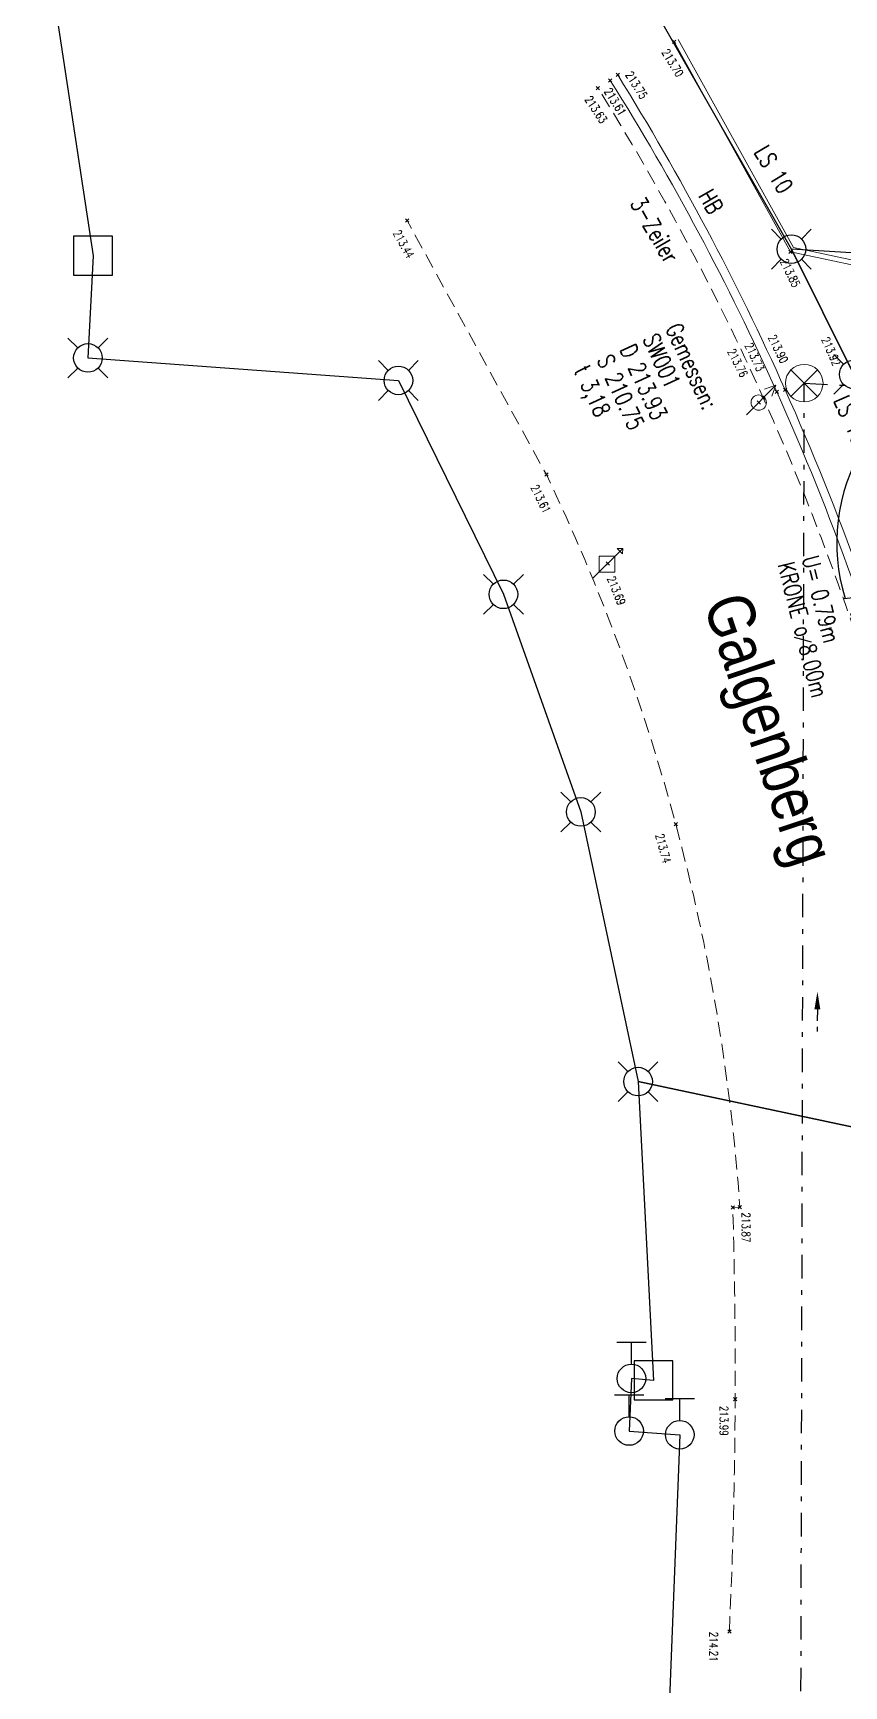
# Model space of a CAD drawing. Header units: metres. Extents: x 582129 to 582251, y 5501635 to 5501949.
# Drawn here: x 582158.69 to 582175.98, y 5501872.01 to 5501907.26 of the extents above; entities that cross this region are included whole.
import ezdxf
from ezdxf.enums import TextEntityAlignment as Align

# ---------------------------------------------------------------- set-up
doc = ezdxf.new("R2010")
doc.units = ezdxf.units.M
doc.header["$PDSIZE"] = 2.5
for name, pattern in [('1', [0]), ('STRICHPUNKT', [1, 0.5, -0.25, 0, -0.25]), ('VERDECKTX2', [19.05, 12.7, -6.35])]:
    doc.linetypes.add(name, pattern=pattern)
doc.layers.get('0').update_dxf_attribs({"linetype": 'BYLAYER'})
for name, color, linetype, lineweight in [('0_Rahmen+Schriftfeld+Legende', 7, 'CONTINUOUS', 18), ('1_Punkte', 7, '1', 13), ('1_Punkthöhe', 7, 'CONTINUOUS', 13), ('2_Baum+Hecken+Wald', 83, 'CONTINUOUS', 25), ('2_Bord', 1, 'CONTINUOUS', 15), ('2_Fahrbahnrand', 1, 'VERDECKTX2', 18), ('2_Leistenstein_Rabatte', 1, 'CONTINUOUS', 9), ('2_Symbole', 4, 'CONTINUOUS', 9), ('2_Texte', 1, 'CONTINUOUS', 15), ('3_Kanal-Info_MW', 220, 'STRICHPUNKT', 25), ('DFK_Grenze', 252, 'CONTINUOUS', 30)]:
    doc.layers.add(name, color=color, linetype=linetype, lineweight=lineweight)
doc.styles.add('0', font='arial.ttf')
doc.styles.add('flurstuecksnummer', font='ARIALN.TTF')
doc.styles.add('simplex', font='simplex.shx', dxfattribs={"width": 0.75})

# ---------------------------------------------------------------- blocks, each defined once
blk = doc.blocks.new('99')
at = {"color": 0}
blk.add_point((0, 0), dxfattribs=at)
at = {"color": 0, "style": '0', "flags": 1}
for tag, p in [('Punktname', (1, 0)), ('Objektart-Code', (1, -0.416)), ('Höhe', (1, -0.208))]:
    blk.add_attdef(tag, p, '', height=0.16, dxfattribs=at)
blk = doc.blocks.new('Punktmarkierung mit Kreuz')
at = {"color": 0, "linetype": '1', "ltscale": 0.1, "flags": 128}
for points in [[(-0.355, 0.355), (0.355, -0.355)], [(0.355, 0.355), (-0.355, -0.355)]]:
    blk.add_lwpolyline(points, dxfattribs=at)
at = {"color": 0}
blk.add_blockref('99', (0, 0), dxfattribs=at)
at = {"color": 0, "style": '0', "flags": 1}
for tag, p in [('Punktname', (1, 0)), ('Objektart-Code', (1, -0.416)), ('Höhe', (1, -0.208))]:
    blk.add_attdef(tag, p, '', height=0.16, dxfattribs=at)
blk = doc.blocks.new('SCHACHT')
for p, q in [((0.283, 0.283), (-0.283, -0.283)), ((-0.283, 0.283), (0.283, -0.283))]:
    blk.add_line(p, q)
blk.add_circle((0, 0), 0.4)
blk = doc.blocks.new('GSCHI')
for p, q in [((0.322, 0.322), (-0.322, -0.322)), ((0.155, 0.155), (-0.182, 0.155)), ((-0.182, 0.155), (-0.182, -0.182)), ((0.155, -0.182), (0.155, 0.155)), ((0.199, 0.32), (0.322, 0.322)), ((0.319, 0.202), (0.199, 0.32)), ((0.322, 0.322), (0.319, 0.202)), ((-0.182, -0.182), (0.155, -0.182))]:
    blk.add_line(p, q)
blk = doc.blocks.new('WS')
at = {"layer": '0_Rahmen+Schriftfeld+Legende', "color": 4, "lineweight": 9}
for p, q in [((-0.312, -0.319), (0.312, 0.319)), ((0.312, 0.319), (0.073, 0.233)), ((0.312, 0.319), (0.23, 0.079))]:
    blk.add_line(p, q, dxfattribs=at)
blk.add_ellipse((-0.052, -0.054), major_axis=(-0.116, 0.116), ratio=1, start_param=3.926991, end_param=10.210176, dxfattribs=at)
blk = doc.blocks.new('BAUM')
for p, q in [((-0.0895, 0.353), (-0.0878, 0.4929)), ((-0.1258, 0.4843), (-0.0895, 0.353)), ((0.2853, 0.4065), (0.1869, 0.2891)), ((0.1869, 0.2891), (0.3112, 0.3858)), ((-0.3227, 0.1785), (-0.4108, 0.2839)), ((-0.4281, 0.258), (-0.3227, 0.1785)), ((0.4943, 0.0731), (0.344, 0.0369)), ((0.344, 0.0369), (0.4943, 0.0455)), ((-0.3002, -0.129), (-0.4799, -0.148)), ((-0.4626, -0.1877), (-0.3002, -0.129)), ((-0.1655, -0.2948), (-0.2916, -0.4053)), ((-0.2692, -0.4243), (-0.1655, -0.2948)), ((0.2456, -0.4381), (0.1834, -0.3241)), ((0.1834, -0.3241), (0.211, -0.4502))]:
    blk.add_line(p, q)
for start, end in [(54.937, 100.0984), (104.5607, 145.3531), (8.4172, 51.1063), (148.9248, 197.1351), (299.2714, 5.26), (202.0825, 234.2675), (237.6131, 295.1142)]:
    blk.add_arc((0, 0), 0.5, start, end)
blk = doc.blocks.new('ABM_1400')
for p, q in [((-0.431, 0.431), (-0.85, 0.85)), ((0.85, 0.85), (0.431, 0.431)), ((-0.431, -0.431), (-0.85, -0.85)), ((0.85, -0.85), (0.431, -0.431))]:
    blk.add_line(p, q)
blk.add_circle((0, 0), 0.61)
blk = doc.blocks.new('ABM_1110')
blk.add_lwpolyline([(-0.83, -0.83), (0.83, -0.83), (0.83, 0.83), (-0.83, 0.83), (-0.83, -0.83)])
blk = doc.blocks.new('ABM_1300')
for p, q in [((0.625, 1.528), (-0.625, 1.528)), ((0, 0.609), (0, 1.528))]:
    blk.add_line(p, q)
blk.add_circle((0, 0), 0.609)
blk = doc.blocks.new('Ripfeil')
blk.add_line((-0.75, 0), (-1.75, 0))
blk.add_solid([(-0.75, 0.125), (-0.75, -0.125), (0, 0)])

msp = doc.modelspace()

# ---------------------------------------------------------------- linework, layer by layer
at = {"layer": '2_Baum+Hecken+Wald'}
msp.add_line((582174.9207, 5501894.3781, 426.634), (582175.283, 5501894.2772, 426.634), dxfattribs=at)
at = {"layer": '2_Bord', "ltscale": 0.025}
for points in [[(582178.878, 5501872.866), (582178.959, 5501875.895), (582178.971, 5501876.101, 0.0341199), (582178.94, 5501882.627, 0.0473278), (582177.432, 5501891.543, 0.0392469), (582174.547, 5501899.609, 0.0344713), (582170.999, 5501906.247)], [(582179.031, 5501872.859), (582179.098, 5501874.883), (582179.146, 5501876.112, 0.0349452), (582179.135, 5501882.646, 0.0486055), (582177.611, 5501891.595, 0.0383721), (582174.728, 5501899.647, 0.0341224), (582171.156, 5501906.364)]]:
    msp.add_lwpolyline(points, format="xyb", dxfattribs=at)
at = {"layer": '2_Fahrbahnrand', "ltscale": 0.025, "flags": 128}
for points in [[(582178.56, 5501872.865), (582178.646, 5501876.116, 0.0347725), (582178.635, 5501882.596, 0.047907), (582177.153, 5501891.39, 0.0392775), (582174.26, 5501899.48, 0.0342156), (582170.734, 5501906.085)], [(582173.537, 5501873.176, 0.0103412), (582173.661, 5501878.126, 0.0085402), (582173.609, 5501882.215), (582173.761, 5501882.221, 0.0481707), (582172.393, 5501890.392, 0.0461926), (582169.635, 5501897.844), (582166.665, 5501903.26)]]:
    msp.add_lwpolyline(points, format="xyb", dxfattribs=at)
at = {"layer": '2_Leistenstein_Rabatte'}
for points in [[(582172.361, 5501907.069), (582174.841, 5501902.596), (582177.049, 5501902.125)], [(582172.4485, 5501907.1175), (582174.9064, 5501902.6843), (582177.0699, 5501902.2228)]]:
    msp.add_lwpolyline(points, dxfattribs=at)
at = {"layer": '3_Kanal-Info_MW', "elevation": 215.538}
msp.add_lwpolyline([(582175.007, 5501848.804), (582175.134, 5501899.792), (582195.322, 5501898.722), (582206.416, 5501886.181)], dxfattribs=at)
at = {"layer": 'DFK_Grenze'}
for points in [[(582158.69, 5501910.94), (582159.97, 5501902.51), (582159.86, 5501900.33), (582166.48, 5501899.85), (582168.72, 5501895.29), (582170.37, 5501890.65), (582171.59, 5501884.9), (582180.56, 5501883), (582180.13, 5501886.6), (582179.37, 5501890.56), (582178.29, 5501894.41), (582177.31, 5501897.23), (582176.19, 5501899.98), (582174.86, 5501902.65), (582171.84, 5501907.94)], [(582174.86, 5501902.65), (582176.19, 5501899.98), (582183.75, 5501899.94), (582189.62, 5501898.79), (582194.13, 5501896.44), (582205.29, 5501885.91), (582209.67, 5501882.02), (582222.46, 5501877.03), (582232.5, 5501872.77), (582236.52, 5501865.55), (582238.88, 5501860.56), (582241.24, 5501849.89), (582244.46, 5501845.03), (582245.79, 5501843.67)], [(582250.26, 5501843.22), (582248.6, 5501847.19), (582245.34, 5501849.33), (582241.3, 5501863.55), (582234.36, 5501876.02), (582228.76, 5501876.9), (582223.4, 5501879.17), (582210.76, 5501884.24), (582206.89, 5501887.53), (582195.5, 5501898.08), (582190.45, 5501900.93), (582183.79, 5501902.1), (582174.86, 5501902.65)], [(582178.35, 5501839.85), (582178.19, 5501845.41), (582179.15, 5501875.2), (582180.68, 5501875.03), (582180.56, 5501883), (582171.59, 5501884.9), (582171.92, 5501878.53), (582171.45, 5501878.57), (582171.4, 5501877.45), (582172.48, 5501877.37), (582171.77, 5501859.2), (582171.48, 5501852.05), (582171.22, 5501845.24), (582171.27, 5501839.43)]]:
    msp.add_lwpolyline(points, dxfattribs=at)

# ---------------------------------------------------------------- block references
at = {"layer": '1_Punkte', "xscale": 0.1, "yscale": 0.1, "zscale": 0.1, "rotation": 270.0000900492119}
for p in [(582172.361, 5501907.069, 213.7), (582170.734, 5501906.085, 213.628), (582170.999, 5501906.247, 213.608), (582171.156, 5501906.364, 213.755), (582166.665, 5501903.26, 213.441), (582174.841, 5501902.596, 213.846), (582175.134, 5501899.792, 213.93), (582174.163, 5501899.379, 213.755), (582174.26, 5501899.48, 213.758), (582174.547, 5501899.609, 213.734), (582174.728, 5501899.647, 213.904), (582169.635, 5501897.844, 213.614), (582170.943, 5501895.948, 213.694), (582172.393, 5501890.392, 213.739), (582173.609, 5501882.215, 213.856), (582173.761, 5501882.221, 213.871), (582173.661, 5501878.126, 213.991), (582173.537, 5501873.176, 214.208)]:
    msp.add_blockref('Punktmarkierung mit Kreuz', p, dxfattribs=at)
at = {"layer": '2_Baum+Hecken+Wald', "xscale": 8, "yscale": 8, "zscale": 8}
msp.add_blockref('BAUM', (582179.827, 5501896.381, 213.317), dxfattribs=at)
at = {"layer": '2_Symbole'}
for name, p in [('SCHACHT', (582175.134, 5501899.792, 213.93)), ('WS', (582174.2155, 5501899.4327, 213.755)), ('GSCHI', (582170.943, 5501895.948, 213.694))]:
    msp.add_blockref(name, p, dxfattribs=at)
at = {"layer": '3_Kanal-Info_MW', "xscale": 0.5, "yscale": 0.5, "zscale": 0.5, "rotation": 89.74261548263354}
msp.add_blockref('Ripfeil', (582175.4154, 5501886.8191), dxfattribs=at)
at = {"layer": 'DFK_Grenze', "xscale": 0.5, "yscale": 0.5, "zscale": 0.5}
for name, p in [('ABM_1400', (582174.86, 5501902.65)), ('ABM_1110', (582159.97, 5501902.51)), ('ABM_1400', (582159.86, 5501900.33)), ('ABM_1400', (582166.48, 5501899.85)), ('ABM_1400', (582176.19, 5501899.98)), ('ABM_1400', (582168.72, 5501895.29)), ('ABM_1400', (582170.37, 5501890.65)), ('ABM_1400', (582171.59, 5501884.9)), ('ABM_1300', (582171.45, 5501878.57)), ('ABM_1110', (582171.92, 5501878.53)), ('ABM_1300', (582171.4, 5501877.45)), ('ABM_1300', (582172.48, 5501877.37))]:
    msp.add_blockref(name, p, dxfattribs=at)

# ---------------------------------------------------------------- texts
at = {"layer": '1_Punkthöhe', "style": 'simplex', "width": 0.75}
for s, rotation, p in [('213.70', 300.84135, (582172.087, 5501906.8489, 213.7)), ('213.75', 302.0573, (582171.3117, 5501906.3704, 213.755)), ('213.63', 303.37148, (582170.4441, 5501905.8426, 213.628)), ('213.61', 301.88116, (582170.8595, 5501906.015, 213.608)), ('213.44', 299.08607, (582166.359, 5501902.9918, 213.441)), ('213.85', 295.87577, (582174.6156, 5501902.3887, 213.846)), ('213.76', 296.76396, (582173.4923, 5501900.4672, 213.758)), ('213.73', 294.81194, (582173.862, 5501900.6003)), ('213.90', 296.02721, (582174.3577, 5501900.7689, 213.904)), ('213.92', 293.71731, (582175.4973, 5501900.7252, 213.919)), ('213.61', 296.24191, (582169.2934, 5501897.5701, 213.614)), ('213.69', 292.05908, (582170.9269, 5501895.6284, 213.694)), ('213.74', 285.01787, (582171.9589, 5501890.1553, 213.739)), ('213.87', 270.00009, (582173.8042, 5501882.1098, 213.871)), ('213.99', 270.00009, (582173.331, 5501877.986, 213.991)), ('214.21', 270.00009, (582173.1114, 5501873.1699, 214.208))]:
    msp.add_text(s, height=0.18, rotation=rotation, dxfattribs=at).set_placement(p)
at = {"layer": '2_Baum+Hecken+Wald', "style": 'simplex', "width": 0.75}
for s, p in [('KRONE o 8.00m', (582174.564, 5501895.9264, 426.634)), ('U= 0.79m', (582175.084, 5501896.0603, 426.634))]:
    msp.add_text(s, height=0.36, rotation=284.43795, dxfattribs=at).set_placement(p)
at = {"layer": '2_Texte', "style": 'simplex', "width": 0.75}
for s, rotation, p in [('LS 10', 301.01522, (582174.0529, 5501904.722)), ('3-Zeiler', 300.08485, (582171.4097, 5501903.6291)), ('HB', 300.08485, (582172.8651, 5501903.7907)), ('LS 10', 293.94631, (582175.7527, 5501899.4283))]:
    msp.add_text(s, height=0.36, rotation=rotation, dxfattribs=at).set_placement(p)
at = {"layer": '3_Kanal-Info_MW', "style": 'simplex', "width": 0.75}
for s, p in [('SW001', (582171.6814, 5501900.7395)), ('Gemessen:', (582172.1695, 5501900.9632)), ('D 213.93', (582171.1932, 5501900.5159)), ('t 3,18', (582170.217, 5501900.0687)), ('S 210.75', (582170.7051, 5501900.2923))]:
    msp.add_text(s, height=0.36, rotation=294.61391, dxfattribs=at).set_placement(p)
at = {"layer": 'DFK_Grenze', "style": 'flurstuecksnummer'}
msp.add_text('Galgenberg', height=1, rotation=288.59884, dxfattribs=at).set_placement((582174.4033, 5501892.4175), align=Align.MIDDLE_CENTER)

doc.saveas('drawing.dxf')
